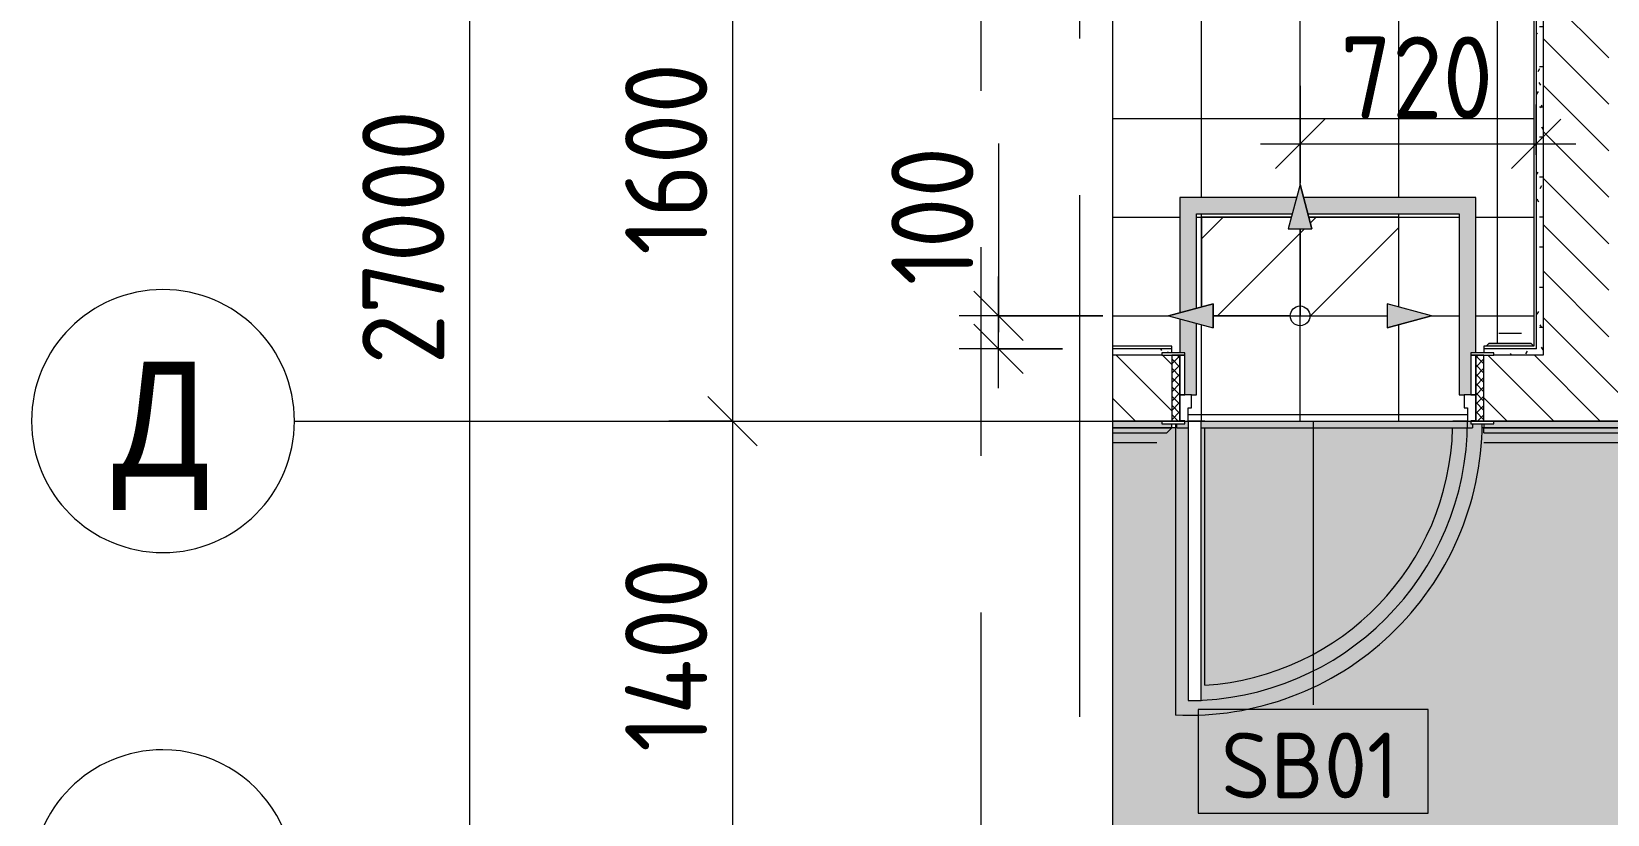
# Model space of a CAD drawing. Header units: millimetres. Extents: x 81671 to 282875, y -8553 to 29000.
# Drawn here: x 81671 to 86466, y 12203 to 14585 of the extents above; entities that cross this region are included whole.
import ezdxf

# ---------------------------------------------------------------- set-up
doc = ezdxf.new("R2010")
doc.units = ezdxf.units.MM
doc.linetypes.add('Осевая', pattern=[3175, 635, -476.25, 1587.5, -476.25])
for name, color, linetype, lineweight in [('A-ANNO-DIMS', 7, 'Continuous', 9), ('A-ANNO-DIMS-100', 7, 'Continuous', 9), ('A-DETL', 7, 'Continuous', 9), ('A-DETL-GENF', 7, 'Continuous', 9), ('A-DOOR', 7, 'Continuous', 9), ('A-DOOR-1', 7, 'Continuous', 13), ('A-DOOR-FRAM', 7, 'Continuous', 13), ('A-DOOR-FRAM-1', 7, 'Continuous', 9), ('A-FLOR-HRAL-IDEN', 7, 'Continuous', 9), ('A-FLOR-PATT', 7, 'Continuous', 9), ('A-WALL', 7, 'Continuous', 9), ('I-WALL', 7, 'Continuous', 9), ('Ограждение', 7, 'Continuous', 9), ('Оси', 7, 'Continuous', 9), ('Оси-1', 7, 'Continuous', 20), ('Оси-2', 7, 'Осевая', 9), ('Поручни', 7, 'Continuous', 9)]:
    doc.layers.add(name, color=color, linetype=linetype, lineweight=lineweight)
for name, color, linetype, lineweight, true_color in [('A-DETL-GENF-1', 7, 'Continuous', 9, 0x004000), ('A-FLOR-1', 7, 'Continuous', 9, 0x787878), ('A-GENM-3', 5, 'Continuous', 9, 0x0000ff), ('A-GENM-5', 7, 'Continuous', 9, 0xff8040), ('A-WALL-1', 9, 'Continuous', 9, 0x808080), ('A-WALL-FNSH-1', 9, 'Continuous', 9, 0x808080), ('I-WALL-2', 9, 'Continuous', 9, 0x808080)]:
    doc.layers.add(name, color=color, linetype=linetype, lineweight=lineweight, true_color=true_color)
doc.styles.add('Arial', font='arial.ttf', dxfattribs={"width": 0.9, "height": 350})
doc.styles.add('GOST Common_1', font='GOST_Common.ttf', dxfattribs={"height": 200})
doc.styles.add('ISOCPEUR', font='isocpeur.ttf', dxfattribs={"width": 0.9, "height": 250})
doc.dimstyles.new('ISO-2_5_0_9К_БОЛЬШОЙ', dxfattribs={"dimscale": 304.8, "dimtxt": 248.995294, "dimasz": 0.492126, "dimexe": 0.393701, "dimexo": 0.984252, "dimgap": 0, "dimtad": 1, "dimdec": 0, "dimrnd": 10, "dimzin": 0, "dimdsep": 46, "dimtxsty": 'ISOCPEUR', "dimblk1": 'OBLIQUE', "dimblk2": 'OBLIQUE', "dimsah": 1, "dimcen": 0.09, "dimdle": 0.393701, "dimazin": 0, "dimtfac": 1, "dimtdec": 4, "dimtix": 1, "dimtmove": 0, "dimatfit": 3, "dimfxl": 1, "dimtvp": 1, "dimtolj": 1, "dimtzin": 0, "dimarcsym": 2})
doc.dimstyles.new('ISO-2_5_0_9К_БОЛЬШОЙ_1', dxfattribs={"dimscale": 304.8, "dimtxt": 248.995294, "dimasz": 0.492126, "dimexe": 0.393701, "dimexo": 0.984252, "dimgap": 0, "dimtad": 1, "dimdec": 0, "dimrnd": 10, "dimzin": 0, "dimdsep": 46, "dimtxsty": 'ISOCPEUR', "dimblk1": 'OBLIQUE', "dimblk2": 'OBLIQUE', "dimsah": 1, "dimcen": 0.09, "dimdle": 0.393701, "dimazin": 0, "dimtfac": 1, "dimtdec": 4, "dimtix": 1, "dimtmove": 2, "dimatfit": 3, "dimfxl": 1, "dimtvp": 1, "dimtolj": 1, "dimtzin": 0, "dimarcsym": 2})
doc.dimstyles.new('ISO-2_5_0_9К_БОЛЬШОЙ_2', dxfattribs={"dimscale": 304.8, "dimtxt": 248.995294, "dimasz": 0.492126, "dimexe": 0.393701, "dimexo": 0.984252, "dimgap": 0, "dimtad": 1, "dimdec": 0, "dimrnd": 10, "dimzin": 0, "dimdsep": 46, "dimtxsty": 'ISOCPEUR', "dimblk1": 'OBLIQUE', "dimblk2": 'OBLIQUE', "dimsah": 1, "dimcen": 0.09, "dimdle": 0.393701, "dimazin": 0, "dimtfac": 1, "dimtdec": 4, "dimtix": 1, "dimtmove": 1, "dimatfit": 3, "dimfxl": 1, "dimtvp": 1, "dimtolj": 1, "dimtzin": 0, "dimarcsym": 2})
pattern_1 = [(135, (0, 0), (-70.71068, -70.71068), [])]
pattern_2 = [(0, (0, 0), (121.92, 30.48), [10.058, -81.382, 10.058, -81.382, -487.68]), (0, (0, 0), (121.92, 30.48), [-182.88, 10.058, -172.822, 10.058, -81.382, -213.36]), (0, (0, 0), (121.92, 30.48), [-457.2, 10.058, -50.902, 10.058, -142.342]), (120, (45.72, 15.24), (-87.356454, 90.345817), [10.058, -81.382, 10.058, -81.382, -487.68]), (120, (45.72, 15.24), (-87.356454, 90.345817), [-182.88, 10.058, -172.822, 10.058, -81.382, -213.36]), (120, (45.72, 15.24), (-87.356454, 90.345817), [-457.2, 10.058, -50.902, 10.058, -142.342]), (240, (60.96, 76.2), (-34.563546, -120.825817), [10.058, -81.382, 10.058, -81.382, -487.68]), (240, (60.96, 76.2), (-34.563546, -120.825817), [-182.88, 10.058, -172.822, 10.058, -81.382, -213.36]), (240, (60.96, 76.2), (-34.563546, -120.825817), [-457.2, 10.058, -50.902, 10.058, -142.342])]
pattern_3 = [(45, (0, 0), (-141.42136, 141.42136), [])]

# ---------------------------------------------------------------- blocks, each defined once
blk = doc.blocks.new('110_Дверь_СКБ_1Ст_Внутренняя1 - Д-8 950x2100h_охрана-31784688-План отделки полов с раскладкой материалов 1 этажа в осях 23_1-33')
at = {"layer": 'A-DOOR'}
h = blk.add_hatch(dxfattribs=at)
h.set_pattern_fill('FP_6', color=256, style=0, pattern_type=2)
h.set_pattern_definition([(135, (1826.41, 164.685), (-14.14214, -14.14214), []), (225, (1826.41, 164.685), (14.14214, -14.14214), [])])
h.paths.add_polyline_path([(487.5, 100), (462.5, 100), (462.5, -100), (487.5, -100)])
at = {"layer": 'A-DOOR-FRAM-1'}
h = blk.add_hatch(dxfattribs=at)
h.set_pattern_fill('FP_7', color=256, style=0, pattern_type=2)
h.set_pattern_definition([(45, (-296.384, 164.685), (-14.1421, 14.1421), []), (135, (-296.384, 164.685), (-14.1421, -14.1421), [])])
h.paths.add_polyline_path([(-437.5, 100), (-462.5, 100), (-462.5, -100), (-437.5, -100)])
at = {"layer": 'A-DOOR'}
blk.add_arc((437.5, 100), 850, 90, 180, dxfattribs=at)
at = {"layer": 'A-DOOR-1'}
for p, q in [((437.5, 950), (397.5, 950)), ((397.5, 950), (397.5, 100)), ((437.5, 100), (437.5, 950)), ((397.5, 100), (437.5, 100))]:
    blk.add_line(p, q, dxfattribs=at)
at = {"layer": 'A-DOOR-FRAM'}
for p, q in [((-422.5, 108), (-492.5, 108)), ((-492.5, 108), (-492.5, 100)), ((-492.5, 100), (-422.5, 100)), ((-437.5, 100), (-462.5, 100)), ((-462.5, 100), (-462.5, -100)), ((-412.5, 100), (-437.5, 100)), ((-437.5, 100), (-437.5, 20)), ((-437.5, -100), (-437.5, 100)), ((-422.5, 100), (-437.5, 100)), ((-437.5, 100), (-437.5, 99)), ((-437.5, 99), (-422.5, 99)), ((-422.5, 100), (-422.5, 108)), ((-422.5, 99), (-422.5, 100)), ((-412.5, 60), (-412.5, 100)), ((437.5, 100), (437.5, 60)), ((462.5, 100), (437.5, 100)), ((517.5, 108), (447.5, 108)), ((447.5, 108), (447.5, 100)), ((462.5, 100), (447.5, 100)), ((447.5, 100), (447.5, 99)), ((447.5, 100), (517.5, 100)), ((447.5, 99), (462.5, 99)), ((462.5, 20), (462.5, 100)), ((487.5, 100), (462.5, 100)), ((462.5, 100), (462.5, -100)), ((462.5, 99), (462.5, 100)), ((487.5, -100), (487.5, 100)), ((517.5, 100), (517.5, 108)), ((-402.5, 60), (-412.5, 60)), ((-402.5, 20), (-402.5, 60)), ((437.5, 60), (427.5, 60)), ((427.5, 60), (427.5, 20)), ((-437.5, 20), (-402.5, 20)), ((-422.5, 20), (-437.5, 20)), ((-437.5, 20), (-437.5, -100)), ((-422.5, -100), (-422.5, 20)), ((427.5, 20), (462.5, 20)), ((462.5, 20), (447.5, 20)), ((447.5, 20), (447.5, -100)), ((462.5, -100), (462.5, 20)), ((-422.5, -100), (-492.5, -100)), ((-492.5, -100), (-492.5, -108)), ((-492.5, -108), (-422.5, -108)), ((-462.5, -100), (-437.5, -100)), ((-437.5, -100), (-422.5, -100)), ((-422.5, -108), (-422.5, -100)), ((447.5, -100), (462.5, -100)), ((517.5, -100), (447.5, -100)), ((447.5, -100), (447.5, -108)), ((447.5, -108), (517.5, -108)), ((462.5, -100), (487.5, -100)), ((517.5, -108), (517.5, -100))]:
    blk.add_line(p, q, dxfattribs=at)
blk = doc.blocks.new('Плинтус - Плинтус светлый _сад_-33477166-План отделки полов с раскладкой материалов 1 этажа в осях 23_1-33')
at = {"layer": 'A-GENM-3'}
blk.add_hatch(color=256, dxfattribs=at).paths.add_polyline_path([(15, 15), (0, 0), (179.3, 0), (179.3, 15)])
for p, q in [((15, 15), (0, 0)), ((179.3, 0), (0, 0)), ((179.3, 15), (15, 15)), ((45, 45), (179.3, 45))]:
    blk.add_line(p, q, dxfattribs=at)
blk = doc.blocks.new('Плинтус - Плинтус светлый _сад_-33477227-План отделки полов с раскладкой материалов 1 этажа в осях 23_1-33')
at = {"layer": 'A-GENM-3'}
h = blk.add_hatch(color=256, dxfattribs=at)
h.paths.add_polyline_path([(15, 15), (0, 0), (845, 0), (845, 15), (617.6, 15)])
h.paths.add_polyline_path([(885, 15), (885, 0), (1726.6, 0), (1726.6, 15), (1283.5, 15)])
h.paths.add_polyline_path([(1766.6, 15), (1766.6, 0), (2345, 0), (2345, 15), (1949.5, 15)])
for p, q in [((15, 15), (0, 0)), ((845, 0), (0, 0)), ((845, 15), (15, 15)), ((45, 45), (845, 45)), ((885, 45), (1726.6, 45)), ((1726.6, 15), (885, 15)), ((1726.6, 0), (885, 0)), ((1766.6, 45), (2345, 45)), ((2345, 15), (1766.6, 15)), ((2345, 0), (1766.6, 0)), ((2345, 15), (2345, 0))]:
    blk.add_line(p, q, dxfattribs=at)
blk = doc.blocks.new('Плинтус - Плинтус керамогранит бежевый-32865594-План отделки полов с раскладкой материалов 1 этажа в осях 23_1-33')
at = {"layer": 'A-GENM-5'}
blk.add_hatch(color=256, dxfattribs=at).paths.add_polyline_path([(152, -7), (7, -7), (15, -15), (144, -15)])
for p, q in [((7, -7), (15, -15)), ((15, -15), (144, -15)), ((45, -45), (114, -45)), ((144, -15), (152, -7))]:
    blk.add_line(p, q, dxfattribs=at)
blk = doc.blocks.new('Ограждение - Ограждение-33477129-План отделки полов с раскладкой материалов 1 этажа в осях 23_1-33')
at = {"layer": 'Ограждение'}
h = blk.add_hatch(color=256, dxfattribs=at)
h.paths.add_polyline_path([(85819.6, 13379), (86055, 13379), (86055, 13392), (86050, 13392), (86050, 13399), (85230, 13399), (85230, 13379)])
h.paths.add_polyline_path([(85155, 13379), (85190, 13379), (85190, 13399), (85180, 13399), (85180, 13392), (85155, 13392)])
at = {"layer": 'Поручни'}
for p, q in [((85155, 13379), (85155, 13392)), ((85155, 13379), (85190, 13379)), ((85190, 13399), (85180, 13399)), ((86050, 13399), (85230, 13399)), ((85230, 13379), (86055, 13379)), ((86055, 13392), (86055, 13379))]:
    blk.add_line(p, q, dxfattribs=at)
blk = doc.blocks.new('Начало раскладки_красным - Начало раскладки_красным-26110621-План отделки полов с раскладкой материалов 1 этажа в осях 23_1-33')
at = {"layer": 'A-DETL-GENF'}
for points in [[(-36.2, 264.8), (36.2, 264.8), (0, 400)], [(-264.8, -36.2), (-264.8, 36.2), (-400, 0)], [(264.8, -36.2), (400, 0), (264.8, 36.2)]]:
    blk.add_hatch(color=256, dxfattribs=at).paths.add_polyline_path(points)
for p, q in [((0, 400), (-36.2, 264.8)), ((0, 400), (-36.2, 264.8)), ((36.2, 264.8), (0, 400)), ((0, 400), (36.2, 264.8)), ((-36.2, 264.8), (36.2, 264.8)), ((-36.2, 264.8), (36.2, 264.8)), ((0, 30), (0, 264.8)), ((-264.8, 36.2), (-400, 0)), ((-400, 0), (-264.8, 36.2)), ((-400, 0), (-264.8, -36.2)), ((-400, 0), (-264.8, -36.2)), ((-264.8, -36.2), (-264.8, 36.2)), ((-264.8, 36.2), (-264.8, -36.2)), ((-30, 0), (-264.8, 0)), ((30, 0), (264.8, 0)), ((400, 0), (264.8, 36.2)), ((264.8, 36.2), (264.8, -36.2)), ((400, 0), (264.8, 36.2)), ((264.8, 36.2), (264.8, -36.2)), ((400, 0), (264.8, -36.2)), ((264.8, -36.2), (400, 0))]:
    blk.add_line(p, q, dxfattribs=at)
blk.add_circle((0, 0), 30, dxfattribs=at)
blk = doc.blocks.new('DET_L_Линия разрыва - М100-30654842-План отделки полов с раскладкой материалов 1 этажа в осях 23_1-33')
at = {"layer": 'A-DETL-GENF'}
blk.add_line((24079.7, 0), (12339.9, 0), dxfattribs=at)
blk = doc.blocks.new('Ось сетки - D8-29747960-План отделки полов с раскладкой материалов 1 этажа в осях 23_1-33')
at = {"layer": 'Оси-1'}
for start, end in [(360, 180), (180, 360)]:
    blk.add_arc((0, 0), 4, start, end, dxfattribs=at)
blk = doc.blocks.new('DIMBLOCK18-План отделки полов с раскладкой материалов 1 этажа в осях 23_1-33')
at = {"layer": 'A-ANNO-DIMS-100', "lineweight": 20}
for p, q in [((83803.5, 15000), (83728.5, 15075)), ((83803.5, 15000), (83878.5, 14925)), ((83803.5, 13400), (83728.5, 13475)), ((83803.5, 13400), (83878.5, 13325))]:
    blk.add_line(p, q, dxfattribs=at)
at = {"layer": 'A-ANNO-DIMS-100'}
for p, q in [((83609.6, 15000), (83923.5, 15000)), ((83803.5, 15000), (83609.6, 15000)), ((83803.5, 15000), (83803.5, 13400)), ((83609.6, 13400), (83923.5, 13400)), ((83803.5, 13400), (83609.6, 13400))]:
    blk.add_line(p, q, dxfattribs=at)
at = {"layer": 'A-ANNO-DIMS-100', "color": 0, "insert": (83476.9, 13905.5), "char_height": 250, "width": 706.764, "attachment_point": 1, "rotation": 90, "line_spacing_factor": 1.149209, "style": 'ISOCPEUR'}
blk.add_mtext('1600', dxfattribs=at)
blk = doc.blocks.new('_Oblique')
at = {"color": 0, "linetype": 'ByBlock', "lineweight": -2}
blk.add_line((-0.5, -0.5), (0.5, 0.5), dxfattribs=at)
blk = doc.blocks.new('DIMBLOCK19-План отделки полов с раскладкой материалов 1 этажа в осях 23_1-33')
at = {"layer": 'A-ANNO-DIMS-100', "lineweight": 20}
for p, q in [((83803.5, 13400), (83728.5, 13475)), ((83803.5, 13400), (83878.5, 13325)), ((83803.5, 12000), (83728.5, 12075)), ((83803.5, 12000), (83878.5, 11925))]:
    blk.add_line(p, q, dxfattribs=at)
at = {"layer": 'A-ANNO-DIMS-100'}
for p, q in [((83609.6, 13400), (83923.5, 13400)), ((83803.5, 13400), (83609.6, 13400)), ((83803.5, 13400), (83803.5, 12000)), ((83609.6, 12000), (83923.5, 12000)), ((83803.5, 12000), (83609.6, 12000))]:
    blk.add_line(p, q, dxfattribs=at)
at = {"layer": 'A-ANNO-DIMS-100', "color": 0, "insert": (83476.9, 12393.5), "char_height": 250, "width": 735.494, "attachment_point": 1, "rotation": 90, "line_spacing_factor": 1.149209, "style": 'ISOCPEUR'}
blk.add_mtext('1400', dxfattribs=at)
blk = doc.blocks.new('DIMBLOCK25-План отделки полов с раскладкой материалов 1 этажа в осях 23_1-33')
at = {"layer": 'A-ANNO-DIMS-100'}
for p, q in [((83003.5, 27120), (83003.5, -120)), ((82809.6, 27000), (83123.5, 27000)), ((83003.5, 27000), (82809.6, 27000)), ((82809.6, 0), (83123.5, 0)), ((83003.5, 0), (82809.6, 0))]:
    blk.add_line(p, q, dxfattribs=at)
at = {"layer": 'A-ANNO-DIMS-100', "lineweight": 20}
for p, q in [((83003.5, 27000), (82928.5, 27075)), ((83003.5, 27000), (83078.5, 26925)), ((83003.5, 0), (82928.5, 75)), ((83003.5, 0), (83078.5, -75))]:
    blk.add_line(p, q, dxfattribs=at)
at = {"layer": 'A-ANNO-DIMS-100', "color": 0, "insert": (82676.9, 13572), "char_height": 250, "width": 948.097, "attachment_point": 1, "rotation": 90, "line_spacing_factor": 1.149209, "style": 'ISOCPEUR'}
blk.add_mtext('27000', dxfattribs=at)
blk = doc.blocks.new('DIMBLOCK62-План отделки полов с раскладкой материалов 1 этажа в осях 23_1-33')
at = {"layer": 'A-ANNO-DIMS-100'}
for p, q in [((84613.2, 14244), (84613.2, 13713.1)), ((84613.2, 13500), (84613.2, 13840)), ((84930.5, 13720), (84493.2, 13720)), ((84613.2, 13720), (84930.5, 13720)), ((84613.2, 13713.1), (84613.2, 13670)), ((84807.2, 13620), (84493.2, 13620)), ((84613.2, 13620), (84807.2, 13620))]:
    blk.add_line(p, q, dxfattribs=at)
at = {"layer": 'A-ANNO-DIMS-100', "lineweight": 20}
for p, q in [((84613.2, 13720), (84538.2, 13795)), ((84613.2, 13720), (84688.2, 13645)), ((84613.2, 13620), (84538.2, 13695)), ((84613.2, 13620), (84688.2, 13545))]:
    blk.add_line(p, q, dxfattribs=at)
at = {"layer": 'A-ANNO-DIMS-100', "color": 0, "insert": (84286.6, 13813.1), "char_height": 250, "width": 517.144, "attachment_point": 1, "rotation": 90, "line_spacing_factor": 1.149209, "style": 'ISOCPEUR'}
blk.add_mtext('100', dxfattribs=at)
blk = doc.blocks.new('DIMBLOCK84-План отделки полов с раскладкой материалов 1 этажа в осях 23_1-33')
at = {"layer": 'A-ANNO-DIMS-100'}
for p, q in [((85530.5, 14420), (85530.5, 14123.2)), ((85530.5, 14243.2), (85530.5, 14420)), ((86249, 14209.5), (86249, 14363.2)), ((85410.5, 14243.2), (86369, 14243.2)), ((86249, 14243.2), (86249, 14209.5))]:
    blk.add_line(p, q, dxfattribs=at)
at = {"layer": 'A-ANNO-DIMS-100', "lineweight": 20}
for p, q in [((85530.5, 14243.2), (85605.5, 14318.2)), ((86249, 14243.2), (86324, 14318.2)), ((85530.5, 14243.2), (85455.5, 14168.2)), ((86249, 14243.2), (86174, 14168.2))]:
    blk.add_line(p, q, dxfattribs=at)
at = {"layer": 'A-ANNO-DIMS-100', "color": 0, "insert": (85652.7, 14569.8), "char_height": 250, "width": 568.858, "attachment_point": 1, "line_spacing_factor": 1.149209, "style": 'ISOCPEUR'}
blk.add_mtext('720', dxfattribs=at)
blk = doc.blocks.new('М_ограждение1 - Типоразмер-32868623-План отделки полов с раскладкой материалов 1 этажа в осях 23_1-33')
at = {"layer": 'A-FLOR-HRAL-IDEN'}
for p, q in [((3.352, 1.797), (-3.648, 1.797)), ((-3.648, 1.797), (-3.648, -1.359)), ((3.352, -1.359), (3.352, 1.797)), ((-3.648, -1.359), (3.352, -1.359))]:
    blk.add_line(p, q, dxfattribs=at)

msp = doc.modelspace()

# ---------------------------------------------------------------- hatches: boundary and pattern name
at = {"layer": 'A-DETL-GENF-1'}
h = msp.add_hatch(dxfattribs=at)
h.set_pattern_fill('FP_93', color=256, style=0, pattern_type=2)
h.set_pattern_definition(pattern_3)
h.paths.add_polyline_path([(85494.3, 13720), (85530.5, 13720), (85530.5, 13984.8), (85494.3, 13984.8), (85503.7, 14020), (85230.5, 14020), (85230.5, 13746.8), (85265.7, 13756.2), (85265.7, 13720)])
h = msp.add_hatch(dxfattribs=at)
h.set_pattern_fill('FP_93', color=256, style=0, pattern_type=2)
h.set_pattern_definition(pattern_3)
h.paths.add_polyline_path([(85795.3, 13720), (85795.3, 13756.2), (85830.5, 13746.8), (85830.5, 14020), (85557.3, 14020), (85566.7, 13984.8), (85530.5, 13984.8), (85530.5, 13720), (85566.7, 13720)])
at = {"layer": 'A-FLOR-PATT'}
h = msp.add_hatch(dxfattribs=at)
h.set_pattern_fill('FP_68', color=256, style=0, pattern_type=2)
h.set_pattern_definition([(270, (77730.5, 14620), (300, 2e-14), []), (0, (77730.5, 14620), (0, 300), [])])
h.paths.add_polyline_path([(86085, 13380), (86090, 13380), (86090, 13392), (86084.5, 13392), (86083.8, 13380)])
h.paths.add_polyline_path([(85140, 13380), (85151, 13380), (85151, 13392), (85140, 13392)])
h.paths.add_polyline_path([(85988.7, 13399), (86040, 13400), (86040, 13440), (86030, 13440), (86030, 13480), (86015, 13480), (86015, 14030), (85554.6, 14030), (85566.7, 13984.8), (85494.3, 13984.8), (85506.4, 14030), (85215, 14030), (85215, 13742.6), (85265.7, 13756.2), (85265.7, 13683.8), (85215, 13697.4), (85215, 13480), (85200, 13480), (85200, 13440), (85190, 13440), (85190, 13400), (85819.6, 13399)])
h.paths.add_polyline_path([(86090, 13608), (86090, 13628), (86097, 13628), (86105, 13636), (86234, 13636), (86242, 13629.6), (86242, 16072), (84998, 16072), (84998, 15622.2), (85260.7, 15490.9), (84998, 15359.6), (84998, 15122), (84798.5, 15122), (84960.7, 15040.9), (84960.7, 13628), (85140, 13628), (85140, 13608), (85165, 13608), (85165, 13710.8), (85130.5, 13720), (85165, 13729.2), (85165, 14080), (85519.8, 14080), (85530.5, 14120), (85541.2, 14080), (86065, 14080), (86065, 13608)])
h.paths.add_polyline_path([(85795.3, 13683.8), (85795.3, 13756.2), (85930.5, 13720), (85819.6, 13690.3)])
h = msp.add_hatch(color=256, dxfattribs=at)
h.paths.add_polyline_path([(86015, 13480), (86050, 13480), (86050, 13608), (86065, 13608), (86065, 14080), (85541.2, 14080), (85554.6, 14030), (86015, 14030), (86015, 13540)])
h.paths.add_polyline_path([(85215, 13480), (85215, 13697.4), (85165, 13710.8), (85165, 13608), (85180, 13608), (85180, 13480), (85200, 13480)])
h.paths.add_polyline_path([(85165, 13729.2), (85215, 13742.6), (85215, 14030), (85506.4, 14030), (85519.8, 14080), (85165, 14080), (85165, 13756.2)])
h = msp.add_hatch(color=256, dxfattribs=at)
h.paths.add_polyline_path([(87470, 10443), (87470, 10480), (87510, 10480), (87510, 10620), (89973.6, 10620), (89973.6, 11602.3), (90080.5, 11600.7), (90186.5, 11587.7), (90290.6, 11563.5), (90391.4, 11528.3), (90488, 11482.6), (90579.1, 11426.8), (90663.8, 11361.6), (90741, 11287.8), (90809.9, 11206.2), (90872.5, 11112.2), (90920, 11022.3), (90959.3, 10924), (90988.2, 10821.2), (91026.3, 10869.8), (91071.5, 10911.8), (91122.8, 10946.2), (91178.8, 10972.3), (91238.2, 10989.2), (91285, 10994.9), (91285, 11000), (91335, 11000), (91335, 10995.4), (91361.3, 10994.4), (91361.3, 10620), (97399, 10621), (97399, 11340), (98522.6, 11340), (98522.6, 11360), (98519.6, 11360), (98519.6, 11410), (98559.6, 11410), (98559.6, 11360), (98579.6, 11360), (98579.6, 11370), (98679.6, 11370), (98679.6, 11340), (98720, 11341), (98720, 11408.4), (98716.8, 11408.4), (98716.8, 11429.5), (98702.2, 11429.5), (98702.2, 13209.5), (98720, 13209.5), (98720, 13218.4), (98716.8, 13218.4), (98716.8, 13308.4), (98720, 13308.4), (98720, 13380), (98700, 13380), (98700, 13220), (98679.6, 13220), (98679.6, 13170), (98579.6, 13170), (98579.6, 13180), (98559.6, 13180), (98559.6, 13130), (98519.6, 13130), (98519.6, 13180), (98522.6, 13180), (98522.6, 13220), (98480, 13220), (98480, 13222.2), (98450, 13222.2), (98450, 12800), (98410, 12800), (98410, 13222.2), (97984.8, 13222.2), (97984.8, 11507.1), (98534.8, 11507.1), (98534.8, 11457.1), (97934.8, 11457.1), (97934.8, 13272.2), (98410, 13272.2), (98410, 13364), (97470, 13364), (97470, 12800), (97430, 12800), (97430, 13364), (96450, 13364), (96450, 13379), (96396.8, 13379), (96396.8, 13007.2), (96375, 13005.5), (96375, 13000), (96325, 13000), (96325, 13006.8), (96274.3, 13013.3), (96215.2, 13030.6), (96159.5, 13056.8), (96108.6, 13091.3), (96063.7, 13133.3), (96025.8, 13181.8), (95996.5, 13078.5), (95958.3, 12982.9), (95909.3, 12889.9), (95850.7, 12802.6), (95783.2, 12721.9), (95707.6, 12648.9), (95624.7, 12584.2), (95535.4, 12528.7), (95440.8, 12482.8), (95341.8, 12447.2), (95239.7, 12422.3), (95135.5, 12408.3), (95030.4, 12405.3), (95030.4, 13379), (94455, 13380), (94455, 13392), (94440, 13392), (94440, 12940), (93070, 12940), (93070, 13392), (93055, 13392), (93055, 13380), (92231.3, 13379), (92231.3, 12500.6), (92128.1, 12502), (92025.8, 12515.3), (91925.8, 12540.3), (91829.2, 12576.7), (91737.5, 12623.9), (91651.6, 12681.5), (91573.4, 12748.2), (91503.1, 12823.7), (91442, 12906.8), (91386.9, 13005.6), (91348.2, 13098.5), (91320.2, 13194.6), (91303.2, 13291.7), (91297.3, 13376.3), (91285, 13364), (89360, 13364), (89360, 13379), (89343.8, 13379), (89339.1, 13297), (89321.3, 13195.4), (89292, 13096.5), (89251.5, 13001.7), (89200.3, 12912.1), (89139.2, 12829), (89068.9, 12753.5), (88990.4, 12686.6), (88904.8, 12629.2), (88813.1, 12581.9), (88716.5, 12545.6), (88616.5, 12520.6), (88514.2, 12507.3), (88411, 12505.8), (88411, 13364), (87590, 13364), (87590, 12800), (87550, 12800), (87550, 13364), (86708.4, 13364), (86708.4, 12800), (86668.4, 12800), (86668.4, 13364), (86090, 13364), (86090, 13379), (86083.8, 13379.8), (86079.1, 13297), (86061.3, 13195.4), (86032, 13096.5), (85991.5, 13001.7), (85940.3, 12912.1), (85879.2, 12829), (85808.9, 12753.5), (85730.4, 12686.6), (85644.8, 12629.2), (85553.1, 12581.9), (85456.5, 12545.6), (85356.5, 12520.6), (85254.2, 12507.3), (85151, 12505.8), (85151, 13380), (85140, 13379), (85125, 13364), (84960.7, 13364), (84960.7, 11586), (84976, 11586), (84990, 11571), (84990, 11570), (84991, 10620), (85410, 10620), (85410, 10600), (85460, 10600), (85460, 10500), (85450, 10500), (85450, 10480), (85500, 10480), (85500, 10443), (87151.5, 10443)])
h.paths.add_polyline_path([(85410, 10460), (85420, 10460), (85420, 10500), (85410, 10500)])
h.paths.add_polyline_path([(91213.8, 10620), (91271.3, 10620), (91271.3, 10903.7), (91213.8, 10889.2), (91160.2, 10863.9), (91112.6, 10828.7), (91071.5, 10783), (91042, 10734.2), (91021.8, 10678.5), (91012.7, 10620), (91185, 10620)])
h.paths.add_polyline_path([(90894.2, 10620), (90922.1, 10620), (90912.2, 10734.2), (90894.2, 10827.1), (90862.7, 10926.8), (90819.3, 11023.2), (90762.3, 11117.6), (90703, 11195.5), (90630.4, 11270.8), (90549.7, 11337.4), (90461.8, 11394.2), (90368, 11440.6), (90269.5, 11475.9), (90167.6, 11499.6), (90063.6, 11511.5), (90063.6, 11500), (90085, 11499.6), (90085, 10620), (90481.2, 10620)])
h.paths.add_polyline_path([(84991, 10621), (84991, 10622.1), (84991, 11571), (85006, 11571), (85006, 10636), (85395, 10636), (85409.6, 10621), (85006, 10621)])
h.paths.add_polyline_path([(97398, 11341), (97413, 11356), (98478, 11356), (98478, 11341), (97399, 11341)])
h.paths.add_polyline_path([(93460, 10621), (93460, 10636), (97383, 10636), (97383, 11341), (97398, 11340), (97397.4, 10621), (93810.9, 10621)])
h.paths.add_polyline_path([(92510, 10621), (91410, 10621), (91410, 10636), (92495, 10636)])
h.paths.add_polyline_path([(89815.3, 10621), (89359, 10621), (89359, 10636), (89945, 10636), (89960, 10621)])
h.paths.add_polyline_path([(95120.4, 12497.4), (95222.2, 12510.6), (95321.9, 12535.3), (95418.1, 12571.1), (95509.7, 12617.5), (95595.4, 12674.1), (95674.2, 12740), (95745, 12814.4), (95808.8, 12899.5), (95859.1, 12984.7), (95901.6, 13080.5), (95933, 13181.8), (95951.6, 13277.1), (95959.7, 13379), (95125, 13379), (95125, 12500), (95120.4, 12500)])
h.paths.add_polyline_path([(92141.3, 12591.3), (92141.3, 13379), (91388.3, 13379), (91394, 13291.7), (91414, 13190.1), (91447.2, 13091.2), (91486.8, 13007), (91540.9, 12921.7), (91605.3, 12843.8), (91678.9, 12774.6), (91760.7, 12715.2), (91849.2, 12666.5), (91943.1, 12629.2), (92041, 12604.1), (92128.1, 12593)])
h.paths.add_polyline_path([(88501, 12596.6), (88601.3, 12609.3), (88699.2, 12634.5), (88793.1, 12671.8), (88881.6, 12720.5), (88963.4, 12779.9), (89037, 12849.1), (89101.4, 12927), (89155.5, 13012.3), (89200.3, 13109.3), (89229.7, 13199.9), (89248.7, 13299.1), (89253.7, 13379), (88501, 13379), (88501, 12609.3)])
h.paths.add_polyline_path([(85241, 12596.6), (85341.3, 12609.3), (85439.2, 12634.5), (85533.1, 12671.8), (85621.6, 12720.5), (85703.4, 12779.9), (85777, 12849.1), (85841.4, 12927), (85895.5, 13012.3), (85940.3, 13109.3), (85969.7, 13199.9), (85988.7, 13299.1), (85993.7, 13379), (85241, 13379), (85241, 12609.3)])
h.paths.add_polyline_path([(94390, 12990), (94390, 13530), (93120, 13530), (93120, 12990), (93810.9, 12990)])
h.paths.add_polyline_path([(96305, 13099.1), (96305, 13379), (96050.8, 13379), (96060.1, 13322), (96080.3, 13267.4), (96110.6, 13217.6), (96149.7, 13174.5), (96196.3, 13139.5), (96248.7, 13114.1), (96274.3, 13107.3)])
h.paths.add_polyline_path([(98579.6, 13210), (98579.6, 13220), (98539.6, 13220), (98539.6, 13210)])
h.paths.add_polyline_path([(98480, 13272.2), (98480, 13364), (98450, 13364), (98450, 13272.2), (98472.5, 13272.2)])
h.paths.add_polyline_path([(94480, 13364), (94480, 13379), (95000, 13379), (94985, 13364)])
h.paths.add_polyline_path([(92983.7, 13364), (92250, 13364), (92250, 13379), (93030, 13379), (93015, 13364)])
h.paths.add_polyline_path([(98480, 13379), (98480, 13380), (98472.5, 13379)])
h = msp.add_hatch(color=256, dxfattribs=at)
h.paths.add_polyline_path([(85151, 12505.8), (85254.2, 12507.3), (85356.5, 12520.6), (85456.5, 12545.6), (85553.1, 12581.9), (85644.8, 12629.2), (85730.4, 12686.6), (85808.9, 12753.5), (85879.2, 12829), (85940.3, 12912.1), (85991.5, 13001.7), (86032, 13096.5), (86061.3, 13195.4), (86079.1, 13297), (86084.5, 13392), (86055, 13392), (86055, 13379), (85993.7, 13379), (85988.7, 13299.1), (85969.7, 13199.9), (85938.5, 13103.8), (85895.5, 13012.3), (85841.4, 12927), (85777, 12849.1), (85703.4, 12779.9), (85621.6, 12720.5), (85533.1, 12671.8), (85439.2, 12634.5), (85341.3, 12609.3), (85241, 12596.6), (85241, 13379), (85230, 13379), (85230, 12550), (85190, 12550), (85190, 13379), (85155, 13379), (85155, 13392), (85151, 13392)])
h.paths.add_polyline_path([(85190, 13399), (85190, 13400), (85180, 13399)])
h.paths.add_polyline_path([(85241, 13399), (85241, 13400), (85230, 13399)])
at = {"layer": 'I-WALL'}
h = msp.add_hatch(dxfattribs=at)
h.set_pattern_fill('FP_4', color=256, style=0, pattern_type=2)
h.set_pattern_definition(pattern_1)
h.paths.add_polyline_path([(86470, 13600), (86470, 16100), (86270, 16100), (86270, 13600)])
h = msp.add_hatch(dxfattribs=at)
h.set_pattern_fill('FP_4', color=256, style=0, pattern_type=2)
h.set_pattern_definition(pattern_1)
h.paths.add_polyline_path([(88200, 13400), (88410, 13400), (88410, 13600), (88200, 13600), (88200, 13480)])
h.paths.add_polyline_path([(87318.4, 13400), (87500, 13400), (87500, 13600), (87318.4, 13600), (87318.4, 13480)])
h.paths.add_polyline_path([(86618.4, 13400), (86618.4, 13600), (86090, 13600), (86090, 13400), (86485.5, 13400)])
h.paths.add_polyline_path([(85110, 13400), (85140, 13400), (85140, 13600), (84960.7, 13600), (84960.7, 13400)])
at = {"layer": 'I-WALL-2'}
h = msp.add_hatch(dxfattribs=at)
h.set_pattern_fill('FP_64', color=256, style=0, pattern_type=2)
h.set_pattern_definition(pattern_2)
h.paths.add_polyline_path([(86250, 13620), (86270, 13620), (86270, 16100), (86250, 16100), (86250, 13628)])
h = msp.add_hatch(dxfattribs=at)
h.set_pattern_fill('FP_64', color=256, style=0, pattern_type=2)
h.set_pattern_definition(pattern_2)
h.paths.add_polyline_path([(86120, 13600), (86270, 13600), (86270, 13620), (86090, 13620), (86090, 13608), (86120, 13608), (86120, 13603.8)])
h.paths.add_polyline_path([(85110, 13600), (85110, 13608), (85140, 13608), (85140, 13620), (84960.7, 13619.7), (84960.7, 13600)])
h = msp.add_hatch(dxfattribs=at)
h.set_pattern_fill('FP_64', color=256, style=0, pattern_type=2)
h.set_pattern_definition(pattern_2)
h.paths.add_polyline_path([(97800, 13380), (97800, 13400), (97520, 13400), (97520, 13380)])
h.paths.add_polyline_path([(96820, 13380), (96820, 13400), (96480, 13400), (96480, 13392), (96450, 13392), (96450, 13380), (96480, 13380)])
h.paths.add_polyline_path([(94480, 13380), (95000, 13380), (95000, 13392), (94970, 13392), (94970, 13400), (94510, 13400), (94510, 13392), (94480, 13392)])
h.paths.add_polyline_path([(91147.1, 13380), (91300, 13380), (91300, 13392), (91270, 13392), (91270, 13400), (89390, 13400), (89390, 13392), (89360, 13392), (89360, 13380), (89815.3, 13380)])
h.paths.add_polyline_path([(92479, 13380), (93030, 13380), (93030, 13392), (93000, 13392), (93000, 13400), (92280, 13400), (92280, 13392), (92250, 13392), (92250, 13380)])
h.paths.add_polyline_path([(88410, 13380), (88410, 13392), (88380, 13392), (88380, 13400), (88200, 13400), (88200, 13380), (88380, 13380)])
h.paths.add_polyline_path([(87318.4, 13380), (87500, 13380), (87500, 13400), (87318.4, 13400)])
h.paths.add_polyline_path([(86618.4, 13380), (86618.4, 13400), (86120, 13400), (86120, 13392), (86090, 13392), (86090, 13380), (86485.5, 13380)])
h.paths.add_polyline_path([(85110, 13380), (85140, 13380), (85140, 13392), (85110, 13392), (85110, 13400), (84960.7, 13400), (84960.7, 13380)])

# ---------------------------------------------------------------- linework, layer by layer
at = {"layer": 'A-DETL'}
for p, q in [((85503.7, 14020), (85230.5, 14020)), ((85230.5, 14020), (85230.5, 13746.8)), ((85830.5, 14020), (85557.3, 14020)), ((85830.5, 13746.8), (85830.5, 14020)), ((85530.5, 13984.8), (85530.5, 13720)), ((85530.5, 13720), (85530.5, 13984.8)), ((85265.7, 13720), (85530.5, 13720)), ((85530.5, 13720), (85795.3, 13720))]:
    msp.add_line(p, q, dxfattribs=at)
at = {"layer": 'A-FLOR-1'}
for p, q in [((85165, 14080), (85165, 13729.2)), ((85519.8, 14080), (85165, 14080)), ((86065, 14080), (85541.2, 14080)), ((86065, 13608), (86065, 14080)), ((85215, 13742.6), (85215, 14030)), ((85215, 14030), (85506.4, 14030)), ((85554.6, 14030), (86015, 14030)), ((86015, 14030), (86015, 13480)), ((85165, 13710.8), (85165, 13608)), ((85215, 13480), (85215, 13697.4)), ((85200, 13480), (85215, 13480)), ((86015, 13480), (86030, 13480)), ((85140, 13380), (85151, 13380)), ((85151, 13392), (85151, 12505.8)), ((85241, 13400), (85230, 13400)), ((85241, 12596.6), (85241, 13379)), ((86040, 13400), (85995, 13400)), ((86083.8, 13380), (86090, 13380))]:
    msp.add_line(p, q, dxfattribs=at)
for radius, start, end in [(895, 267.5053, 359.4867), (805, 273.6354, 358.5014)]:
    msp.add_arc((85190, 13400), radius, start, end, dxfattribs=at)
at = {"layer": 'A-FLOR-HRAL-IDEN'}
msp.add_line((85570.6, 13396.8), (85570.6, 12536.9), dxfattribs=at)
at = {"layer": 'A-WALL'}
for p, q in [((86250, 13620), (86250, 16080)), ((86250, 13620), (86090, 13620)), ((84960.7, 13380), (85140, 13380)), ((86090, 13380), (86618.4, 13380))]:
    msp.add_line(p, q, dxfattribs=at)
at = {"layer": 'A-WALL-1'}
for p, q in [((86270, 17050), (86270, 13600)), ((85140, 13620), (84960.7, 13620)), ((85140, 13608), (85140, 13620)), ((86090, 13620), (86090, 13608)), ((85110, 13600), (84960.7, 13600)), ((86270, 13600), (86120, 13600)), ((84960.7, 13400), (85110, 13400)), ((85110, 13400), (84960.7, 13400)), ((85140, 13380), (85140, 13392)), ((86090, 13392), (86090, 13380)), ((86120, 13400), (86618.4, 13400)), ((86618.4, 13400), (86120, 13400))]:
    msp.add_line(p, q, dxfattribs=at)
at = {"layer": 'A-WALL-FNSH-1'}
for p, q in [((86242, 16072), (86242, 13628)), ((85140, 13628), (84960.7, 13628)), ((85140, 13620), (85140, 13628)), ((86242, 13628), (86090, 13628)), ((86090, 13628), (86090, 13620)), ((84960.7, 13379), (85140, 13379)), ((85140, 13379), (85140, 13380)), ((86090, 13380), (86090, 13379)), ((86090, 13379), (86618.4, 13379))]:
    msp.add_line(p, q, dxfattribs=at)
at = {"layer": 'Оси'}
msp.add_line((82470.8, 13400), (84970.8, 13400), dxfattribs=at)
at = {"layer": 'Оси-2'}
for p, q in [((84560, 593.7), (84560, 19415.1)), ((84860, 1863.7), (84860, 19415.1)), ((84970.8, 13400), (119719, 13400))]:
    msp.add_line(p, q, dxfattribs=at)

# ---------------------------------------------------------------- block references
at = {"layer": 'A-DETL-GENF', "rotation": 270.0000000000003}
msp.add_blockref('DET_L_Линия разрыва - М100-30654842-План отделки полов с раскладкой материалов 1 этажа в осях 23_1-33', (84960.7, 27380.8), dxfattribs=at)
at = {"layer": 'A-DETL-GENF'}
msp.add_blockref('Начало раскладки_красным - Начало раскладки_красным-26110621-План отделки полов с раскладкой материалов 1 этажа в осях 23_1-33', (85530.5, 13720), dxfattribs=at)
at = {"layer": 'A-DOOR', "rotation": 180}
msp.add_blockref('110_Дверь_СКБ_1Ст_Внутренняя1 - Д-8 950x2100h_охрана-31784688-План отделки полов с раскладкой материалов 1 этажа в осях 23_1-33', (85627.5, 13500), dxfattribs=at)
at = {"layer": 'A-FLOR-HRAL-IDEN', "xscale": 99.99999999999993, "yscale": 99.99999999999993, "zscale": 99.99999999999993}
msp.add_blockref('М_ограждение1 - Типоразмер-32868623-План отделки полов с раскладкой материалов 1 этажа в осях 23_1-33', (85585.4, 12342.7), dxfattribs=at)
at = {"layer": 'A-GENM-3', "rotation": 180}
for name, p in [('Плинтус - Плинтус светлый _сад_-33477166-План отделки полов с раскладкой материалов 1 этажа в осях 23_1-33', (85140, 13379)), ('Плинтус - Плинтус светлый _сад_-33477227-План отделки полов с раскладкой материалов 1 этажа в осях 23_1-33', (88435, 13379))]:
    msp.add_blockref(name, p, dxfattribs=at)
at = {"layer": 'A-GENM-5', "rotation": 180}
msp.add_blockref('Плинтус - Плинтус керамогранит бежевый-32865594-План отделки полов с раскладкой материалов 1 этажа в осях 23_1-33', (86249, 13621), dxfattribs=at)
at = {"layer": 'Оси-1', "xscale": 99.99999999999993, "yscale": 99.99999999999993, "zscale": 99.99999999999993}
for p, rotation in [((82070.8, 13400), 269.9999999999994), ((82070.8, 12000), 269.9999999999995)]:
    msp.add_blockref('Ось сетки - D8-29747960-План отделки полов с раскладкой материалов 1 этажа в осях 23_1-33', p, dxfattribs=dict(at, rotation=rotation))
at = {"layer": 'Поручни'}
msp.add_blockref('Ограждение - Ограждение-33477129-План отделки полов с раскладкой материалов 1 этажа в осях 23_1-33', (0, 0), dxfattribs=at)

# ---------------------------------------------------------------- texts
at = {"layer": 'A-FLOR-HRAL-IDEN', "insert": (85290.1, 12452.5), "char_height": 200, "width": 697.468, "attachment_point": 1, "style": 'GOST Common_1'}
msp.add_mtext('SB01', dxfattribs=at)
at = {"layer": 'Оси', "insert": (81915.3, 13581), "char_height": 350, "width": 367.975, "attachment_point": 1, "style": 'Arial'}
msp.add_mtext('\\fArial|b0|i0|c204|p34|;\\W.9;Д', dxfattribs=at)

# ---------------------------------------------------------------- dimensions: what is measured, and where the dimension line sits
at = {"layer": 'A-ANNO-DIMS'}
for base, p1, p2, dimstyle, override, picture, middle in [((83003.5, 0), (83109.6, 27000), (83109.6, 0), 'ISO-2_5_0_9К_БОЛЬШОЙ_1', {"dimpost": '<>', "dimfxl": 26999.999823}, 'DIMBLOCK25-План отделки полов с раскладкой материалов 1 этажа в осях 23_1-33', (82843.6, 14046)), ((84613.2, 13720), (84507.2, 13620), (85230.5, 13720), 'ISO-2_5_0_9К_БОЛЬШОЙ_2', {"dimpost": '<>', "dimfxl": 730.22083}, 'DIMBLOCK62-План отделки полов с раскладкой материалов 1 этажа в осях 23_1-33', (84453.3, 14071.6))]:
    dim = msp.add_linear_dim(base=base, p1=p1, p2=p2, angle=90, dimstyle=dimstyle, override=override, dxfattribs=at)
    dim.commit()
    dim.dimension.update_dxf_attribs({"geometry": picture, "text_midpoint": middle, "dimtype": 160, "text_rotation": 90})
for base, p1, p2, override, picture, middle in [((83803.5, 13400), (83909.6, 15000), (83909.6, 13400), {"dimpost": '<>', "dimfxl": 1600}, 'DIMBLOCK18-План отделки полов с раскладкой материалов 1 этажа в осях 23_1-33', (83678.5, 14200)), ((83803.5, 12000), (83909.6, 13400), (83909.6, 12000), {"dimpost": '<>', "dimfxl": 1399.999995}, 'DIMBLOCK19-План отделки полов с раскладкой материалов 1 этажа в осях 23_1-33', (83678.5, 12700))]:
    dim = msp.add_linear_dim(base=base, p1=p1, p2=p2, angle=90, dimstyle='ISO-2_5_0_9К_БОЛЬШОЙ', override=override, dxfattribs=at)
    dim.commit()
    dim.dimension.update_dxf_attribs({"geometry": picture, "text_midpoint": middle})
dim = msp.add_linear_dim(base=(86249, 14243.16567), p1=(85530.50004, 14119.99982), p2=(86249, 13909.48202), dimstyle='ISO-2_5_0_9К_БОЛЬШОЙ', override={"dimpost": '<>', "dimfxl": 748.705508}, dxfattribs=at)
dim.commit()
dim.dimension.update_dxf_attribs({"geometry": 'DIMBLOCK84-План отделки полов с раскладкой материалов 1 этажа в осях 23_1-33', "text_midpoint": (85889.75002, 14368.16567)})

doc.saveas('drawing.dxf')
